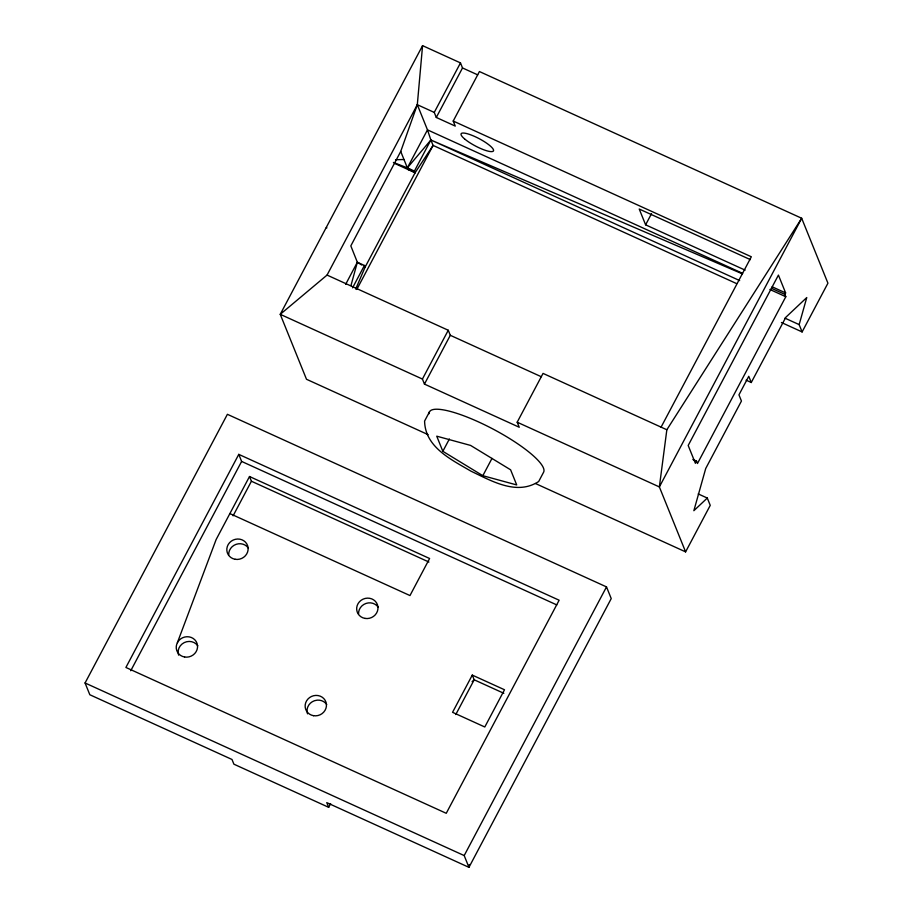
<?xml version="1.0" encoding="UTF-8"?>
<svg xmlns="http://www.w3.org/2000/svg" width="913" height="913" viewBox="0 0 913 913"><rect width="100%" height="100%" fill="white"/><g stroke="black" fill="none" stroke-linecap="round" stroke-linejoin="round"><path stroke-width="1.37" d="M361.776 265.044L357.348 262.248L350.82 245.882L400.727 151.455L417.309 104.698L422.571 45.65L460.483 62.906L462.514 67.95L477.682 74.855M469.316 864.52L468.951 867.35L326.774 802.63L328.68 807.332L330.643 803.623M428.117 434.645L306.494 379.272L280.245 314.323L327.059 275.075L417.309 104.698L434.257 112.413L436.288 117.457L455.245 126.085L453.213 121.041L479.428 71.545L801.682 218.253L666.844 429.761L659.369 486.926L685.606 551.874L710.246 505.357L707.29 498.053L698.228 493.933M350.957 285.575L357.348 262.248L364.424 265.466L365.097 267.144L355.682 289.079M666.844 429.761L543.041 373.406L517.192 422.205L659.369 486.926L801.682 218.253L827.931 283.19L802.116 331.933L799.16 324.617L806.761 297.558L785.819 317.29L751.262 382.513L746.092 380.15M177.407 642.626L216.141 539.526L249.511 476.518L429.601 558.505L409.971 595.561L229.882 513.585M85.069 682.981L227.394 414.308L606.506 586.899L611.231 598.586L468.951 867.35L464.192 855.572L85.069 682.981L89.828 694.747L232.005 759.479L233.899 764.181L328.68 807.332M517.192 422.205L519.235 427.25L424.454 384.099L422.422 379.055L280.245 314.323L422.571 45.65M238.772 454.366L125.903 667.46L446.252 813.3L559.133 600.218L238.772 454.366L241.625 461.43L556.793 604.92M130.742 670.758L241.625 461.43M434.257 112.413L460.483 62.906M345.673 284.308L357.348 262.248M393.4 162.446L407.358 167.855L427.478 129.863L417.309 104.698M436.288 117.457L462.514 67.95M352.566 287.846L364.424 265.466M365.097 267.144L415.095 172.74L414.422 171.073L430.879 139.997L427.478 129.863L742.623 273.341M233.1 515.822L251.417 481.231L249.511 476.518M356.789 289.455L433.082 145.418L430.879 139.997L407.358 167.855L415.095 172.74L433.082 145.418L736.677 283.635M422.422 379.055L448.26 330.255L327.059 275.075M424.454 384.099L450.303 335.299L448.26 330.255M429.498 411.797L424.591 421.064C425.07 447.29 451.536 459.718 471.028 471.199C491.502 480.9 516.644 495.816 538.67 481.528L543.577 472.261A64.561 14.505 27.9 0 0 489.63 427.295A64.561 14.505 27.9 0 0 429.087 413.726M442.839 451.307L436.734 436.174L470.606 445.43L510.607 469.807L516.712 484.94L482.84 475.696L442.839 451.307L449.39 438.959M482.84 475.696L491.993 458.394M745.134 270.134L645.617 224.826L651.517 213.688M472.283 675.095L452.563 712.311L484.792 726.988L504.501 689.76L472.283 675.095L474.189 679.797L503.828 693.298M455.781 714.537L474.189 679.797L472.089 681.669M661.08 427.147L751.331 256.77L453.213 121.041M464.192 855.572L606.506 586.899M696.528 461.133L695.386 463.29L688.185 445.476L778.424 275.098L785.625 292.925L784.86 294.374L785.808 296.725L697.475 463.496L696.528 461.133L692.853 459.467M412.345 171.016L408.031 169.533L400.727 151.455M707.29 498.053L693.857 510.698L705.726 468.483L741.447 401.035L738.948 394.85L748.763 376.316L751.262 382.513M395.523 159.741L403.98 159.501M414.616 172.443L411.227 170.297M742.395 273.877L430.879 139.997L739.667 280.576M326.295 227.588L326.9 227.851M750.372 259.634L639.226 209.031L645.617 224.826M772.158 286.796L785.625 292.925M771.394 288.246L784.86 294.374M769.899 289.478L785.808 296.725M784.929 318.135L799.16 324.617M781.414 322.506L802.116 331.933M407.358 167.855L414.422 171.073M411.398 170.72L413.155 171.518M394.462 163.347L415.095 172.74M450.303 335.299L541.238 376.704M535.509 483.536L685.606 551.874M251.417 481.231L428.905 562.031M409.286 169.076L409.629 169.909M178.617 655.146A10.762 10.134 -22 0 1 184.255 642.592A10.762 10.134 -22 0 1 197.779 645.788M307.521 713.829A10.762 10.134 -22 0 1 314.46 700.728L317.199 700.145A10.762 10.134 -22 0 1 326.683 704.459M358.558 613.947A10.762 10.134 -22 0 1 365.987 603.447A10.762 10.134 -22 0 1 378.21 607.191M228.707 554.83A10.762 10.134 -22 0 1 236.136 544.331A10.762 10.134 -22 0 1 248.359 548.074M184.597 657.006A10.762 10.134 -22 0 0 197.06 643.437A10.762 10.134 -22 0 0 179.005 640.378A10.762 10.134 -22 0 0 184.597 657.006M313.501 715.689A10.762 10.134 -22 0 0 325.964 702.12A10.762 10.134 -22 0 0 307.909 699.061A10.762 10.134 -22 0 0 313.501 715.689M235.177 559.292A10.762 10.134 -22 0 0 247.64 545.734A10.762 10.134 -22 0 0 229.585 542.664A10.762 10.134 -22 0 0 235.177 559.292M365.029 618.409A10.762 10.134 -22 0 0 377.491 604.84A10.762 10.134 -22 0 0 359.437 601.781A10.762 10.134 -22 0 0 365.029 618.409M464.557 138.89A18.294 4.109 27.9 0 0 492.449 151.535A18.294 4.109 27.9 0 0 474.897 136.573A18.294 4.109 27.9 0 0 464.557 138.89"/></g></svg>
